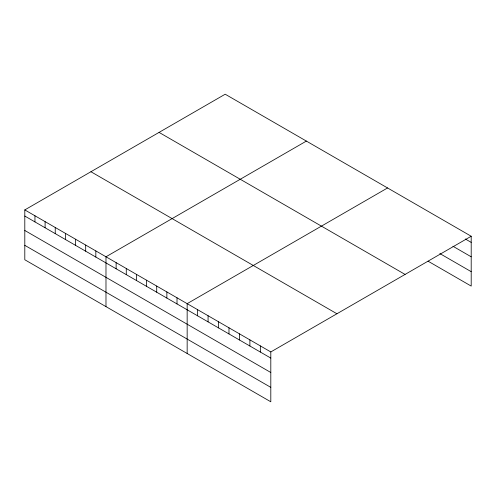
<?xml version="1.0" encoding="UTF-8"?>
<svg xmlns="http://www.w3.org/2000/svg" width="496" height="496" viewBox="0 0 496 496"><rect width="100%" height="100%" fill="white"/><g stroke="black" fill="none" stroke-linecap="round" stroke-linejoin="round"><path stroke-width="0.74" d="M24.8 209.913L270.804 351.943L270.804 401.785L24.8 259.755L24.8 209.913L225.196 94.215L471.2 236.245L471.2 286.087L428.073 261.187M306.379 141.081L105.983 256.785L105.983 306.627M387.562 187.953L187.159 303.651L187.159 353.499M270.804 351.943L471.2 236.245M465.316 238.985L471.2 242.383M452.904 246.239L471.2 256.804M439.834 253.555L471.2 271.665M159.067 132.395L405.071 274.424M90.929 171.734L336.933 313.763M24.8 216.051L270.804 358.081M24.8 230.473L270.804 372.502M24.8 245.334L270.804 387.364M260.344 345.904L260.344 352.042M249.891 339.872L249.891 346.01M239.438 333.833L239.438 339.971M228.978 327.794L228.978 333.938M218.525 321.761L218.525 327.899M208.072 315.723L208.072 321.861M197.613 309.69L197.613 315.828M177.01 297.792L177.01 303.93M166.867 291.933L166.867 298.071M156.717 286.074L156.717 292.212M146.568 280.215L146.568 286.353M136.425 274.356L136.425 280.5M126.275 268.503L126.275 274.641M116.126 262.644L116.126 268.782M95.833 250.926L95.833 257.064M85.684 245.067L85.684 251.205M75.535 239.208L75.535 245.346M65.391 233.349L65.391 239.487M55.242 227.49L55.242 233.628M45.093 221.631L45.093 227.769M34.949 215.772L34.949 221.91"/></g></svg>
